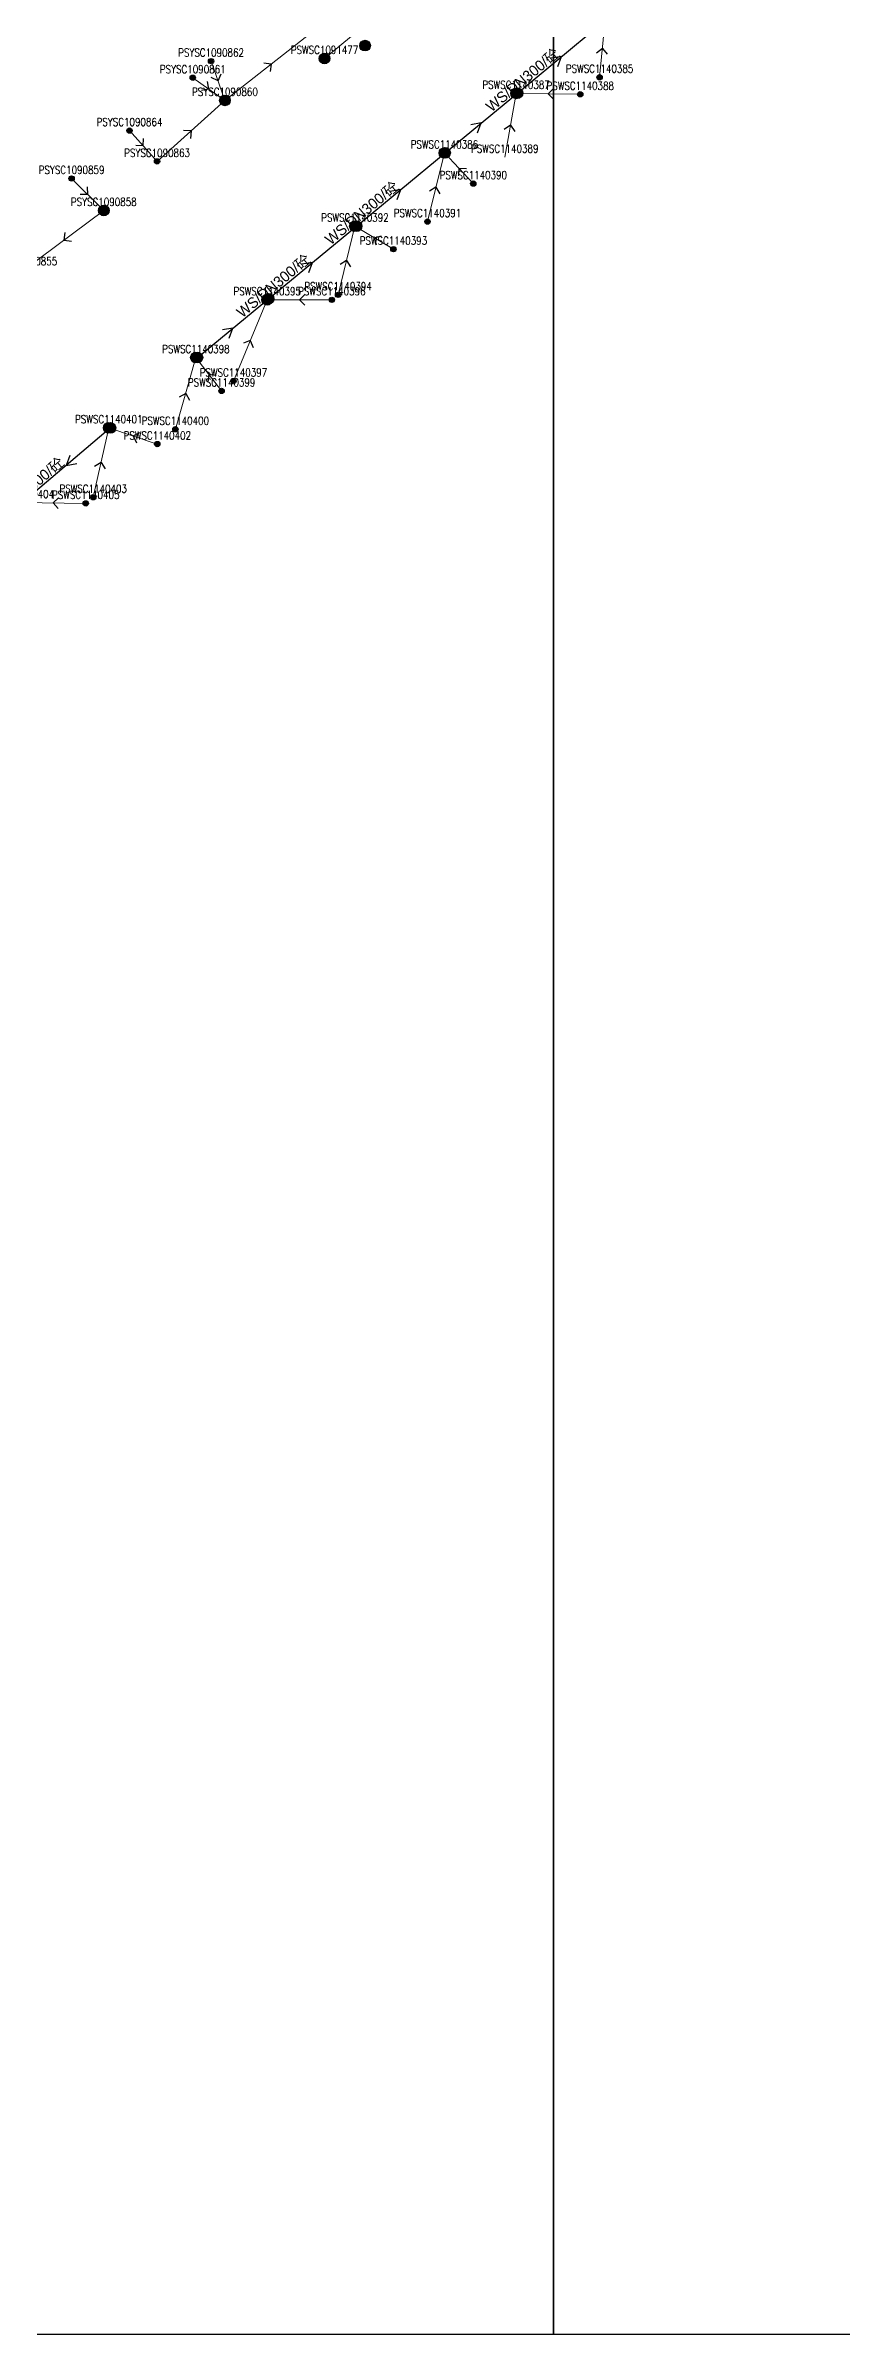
# Model space of a CAD drawing. Extents: x 3276 to 4026, y 1643 to 2176.
# Drawn here: x 3728.1 to 3802.7, y 1642.8 to 1857.3 of the extents above; entities that cross this region are included whole.
import ezdxf
from ezdxf.enums import TextEntityAlignment as Align

# ---------------------------------------------------------------- set-up
doc = ezdxf.new("R2010")
doc.units = 0
doc.linetypes.add('PDashed1', pattern=[3, 1, -1, 1])
doc.linetypes.add('PLine1', pattern=[200, 100, 100])
doc.layers.get('0').update_dxf_attribs({"linetype": 'CONTINUOUS'})
for name, color, linetype, true_color in [('WSANNEXE2', 7, 'CONTINUOUS', 0x7f0000), ('WSLINE', 7, 'CONTINUOUS', 0x7f0000), ('WSPOINT', 7, 'CONTINUOUS', 0x7f0000), ('WSPTEXT', 7, 'CONTINUOUS', 0x7f0000), ('YSANNEXE2', 7, 'CONTINUOUS', 0x7f0000), ('YSLINE', 7, 'CONTINUOUS', 0x7f0000), ('YSPOINT', 7, 'CONTINUOUS', 0x7f0000), ('YSPTEXT', 7, 'CONTINUOUS', 0x7f0000)]:
    doc.layers.add(name, color=color, linetype=linetype, true_color=true_color)
doc.layers.add('市政管线', color=3, linetype='CONTINUOUS')
doc.layers.add('接图表', color=7, linetype='CONTINUOUS')
doc.styles.add('FZXDX', font='', dxfattribs={"width": 0.8})
doc.styles.add('pltxt', font='romans.shx', dxfattribs={"width": 0.8, "height": 0.75, "bigfont": 'hztxt.shx'})
doc.styles.get('FZXDX').set_extended_font_data('FZXiDengXian-Z06S')

# ---------------------------------------------------------------- blocks, each defined once
blk = doc.blocks.new('4301')
blk.add_hatch(color=255).paths.add_polyline_path([(-0.5, 0, 1), (0.5, 0, 1)])
for p, q in [((-0.5, 0), (0.5, 0)), ((0, 0.5), (0, -0.5))]:
    blk.add_line(p, q)
blk.add_circle((0, 0), 0.5)
blk = doc.blocks.new('4323')
blk.add_hatch(color=256).paths.add_polyline_path([(-0.25, 0, 1), (0.25, 0, 1)])
blk.add_circle((0, 0), 0.25)
blk = doc.blocks.new('4411')
blk.add_hatch(color=255).paths.add_polyline_path([(0.25, 0, 1), (-0.25, 0, 1)])
blk.add_circle((0, 0), 0.25)
blk = doc.blocks.new('4414')
blk.add_hatch(color=255).paths.add_polyline_path([(0.25, 0, 1), (-0.25, 0, 1)])
blk.add_circle((0, 0), 0.25)
blk = doc.blocks.new('lx')
for q in [(-0.5, 0.5), (-0.5, -0.5)]:
    blk.add_line((0, 0), q)
blk = doc.blocks.new('4305')
blk.add_hatch(color=255).paths.add_polyline_path([(-0.5, 0, 1), (0.5, 0, 1)])
for p, q in [((-0.5, 0), (0.5, 0)), ((0, 0.5), (0, -0.5))]:
    blk.add_line(p, q)
blk.add_circle((0, 0), 0.5)
blk = doc.blocks.new('PSD')
for p, q in [((0, 0), (-0.866, 0.5)), ((-0.866, -0.5), (0, 0))]:
    blk.add_line(p, q)

msp = doc.modelspace()

# ---------------------------------------------------------------- linework, layer by layer
at = {"layer": 'WSLINE', "linetype": 'PLine1', "lineweight": 20, "ltscale": 0.5}
for p, q in [((3754.29, 1856.16, 1888.83), (3775.02, 1873.3, 1888.8)), ((3780.08, 1854.4, 1890.34), (3780.6, 1859.8, 1890.11)), ((3771.19, 1846.9, 1890.45), (3772.25, 1852.89, 1890.15)), ((3778.27, 1852.8, 1890.45), (3772.25, 1852.89, 1890.15)), ((3763.94, 1840.87, 1890.4), (3765.53, 1847.3, 1890.21)), ((3768.24, 1844.43, 1890.35), (3765.53, 1847.3, 1890.13)), ((3755.56, 1834, 1890.19), (3757.14, 1840.44, 1889.95)), ((3760.75, 1838.28, 1890.19), (3757.14, 1840.44, 1890.01)), ((3745.75, 1825.92, 1890.22), (3748.91, 1833.54, 1889.92)), ((3754.97, 1833.53, 1890.19), (3748.91, 1833.54, 1889.97)), ((3740.3, 1821.4, 1890.39), (3742.23, 1828.12, 1890.21)), ((3744.64, 1824.99, 1890.21), (3742.23, 1828.12, 1889.99)), ((3732.6, 1815.03, 1890.36), (3734.06, 1821.54, 1890.16)), ((3738.61, 1820.01, 1890.15), (3734.06, 1821.54, 1889.99)), ((3731.9, 1814.45, 1890.25), (3725.77, 1814.53, 1890.08))]:
    msp.add_line(p, q, dxfattribs=at)
at = {"layer": 'YSLINE', "linetype": 'PLine1', "lineweight": 20, "ltscale": 0.5}
for p, q in [((3744.95, 1852.23, 1891.27), (3753.63, 1859.03, 1891.26)), ((3743.65, 1855.91, 1891.82), (3744.95, 1852.23, 1891.24)), ((3741.93, 1854.35, 1891.82), (3744.95, 1852.23, 1891.22)), ((3738.59, 1846.51, 1891.71), (3744.95, 1852.23, 1891.28)), ((3736, 1849.4, 1891.83), (3738.59, 1846.51, 1891.64)), ((3730.57, 1844.91, 1891.68), (3733.59, 1841.91, 1891.36)), ((3733.59, 1841.91, 1891.36), (3726.14, 1836.35, 1891.37))]:
    msp.add_line(p, q, dxfattribs=at)
at = {"layer": '市政管线', "linetype": 'PLine1'}
for p, q in [((3772.38, 1852.91), (3780.66, 1859.78)), ((3765.59, 1847.31), (3772.38, 1852.91)), ((3757.3, 1840.44), (3765.59, 1847.31)), ((3749.03, 1833.64), (3757.3, 1840.44)), ((3742.37, 1828.12), (3749.03, 1833.64)), ((3734.21, 1821.52), (3725.94, 1814.51))]:
    msp.add_line(p, q, dxfattribs=at)
at = {"layer": '接图表'}
for points in [[(3525.77, 1642.82), (3775.77, 1642.82), (3775.77, 1892.82), (3525.77, 1892.82)], [(3775.77, 1642.82), (4025.77, 1642.82), (4025.77, 1892.82), (3775.77, 1892.82)]]:
    msp.add_lwpolyline(points, close=True, dxfattribs=at)

# ---------------------------------------------------------------- block references
at = {"layer": 'WSANNEXE2', "linetype": 'PLine1'}
for p, rotation in [((3780.34, 1857.1, 1890.34), 84.53231734891004), ((3775.26, 1852.84, 1890.45), 179.1566783504678), ((3771.72, 1849.9, 1890.45), 79.94055627526551), ((3766.88, 1845.87, 1890.35), 133.369146935755), ((3764.73, 1844.09, 1890.4), 76.14349021818592), ((3758.95, 1839.36, 1890.19), 149.1219953221957), ((3756.35, 1837.22, 1890.19), 76.18495351115926), ((3751.94, 1833.53, 1890.19), 179.8525964310219), ((3747.33, 1829.73, 1890.22), 67.49347434908758), ((3743.44, 1826.55, 1890.21), 127.6973858420993), ((3741.27, 1824.76, 1890.39), 73.97555582173037), ((3736.34, 1820.77, 1890.15), 161.4185612248101), ((3733.33, 1818.29, 1890.36), 77.32971103586974), ((3728.83, 1814.49, 1890.25), 179.3222560331759)]:
    msp.add_blockref('lx', p, dxfattribs=dict(at, rotation=rotation))
at = {"layer": 'WSPOINT', "linetype": 'PLine1'}
for name, p in [('4301', (3754.29, 1856.16, 1891.85)), ('4414', (3780.08, 1854.4, 1890.99)), ('4301', (3772.25, 1852.89, 1891.1)), ('4414', (3778.27, 1852.8, 1891)), ('4301', (3765.53, 1847.3, 1891.08)), ('4414', (3768.24, 1844.43, 1891)), ('4301', (3757.14, 1840.44, 1891.1)), ('4414', (3763.94, 1840.87, 1890.95)), ('4414', (3760.75, 1838.28, 1890.94)), ('4414', (3755.56, 1834, 1890.94)), ('4301', (3748.91, 1833.54, 1891.02)), ('4414', (3754.97, 1833.53, 1890.94)), ('4301', (3742.23, 1828.12, 1891.01)), ('4414', (3745.75, 1825.92, 1890.97)), ('4414', (3744.64, 1824.99, 1890.96)), ('4301', (3734.06, 1821.54, 1891.09)), ('4414', (3740.3, 1821.4, 1890.94)), ('4414', (3738.61, 1820.01, 1890.9)), ('4414', (3732.6, 1815.03, 1890.91)), ('4414', (3731.9, 1814.45, 1890.9))]:
    msp.add_blockref(name, p, dxfattribs=at)
at = {"layer": 'YSANNEXE2', "linetype": 'PLine1'}
for p, rotation in [((3749.29, 1855.63, 1891.27), 38.0751091341194), ((3743.44, 1853.29, 1891.82), 325.0013501472959), ((3744.3, 1854.07, 1891.82), 289.5575358928644), ((3741.77, 1849.37, 1891.71), 41.98532735322088), ((3737.29, 1847.96, 1891.83), 311.9137182840298), ((3732.08, 1843.41, 1891.68), 315.1565475153193), ((3729.86, 1839.13, 1891.36), 216.7390510578961)]:
    msp.add_blockref('lx', p, dxfattribs=dict(at, rotation=rotation))
at = {"layer": 'YSPOINT', "linetype": 'PLine1'}
for name, p in [('4301', (3758.09, 1857.36, 1891.77)), ('4323', (3743.65, 1855.91, 1892.21)), ('4323', (3741.93, 1854.35, 1892.21)), ('4301', (3744.95, 1852.23, 1891.85)), ('4323', (3736, 1849.4, 1892.19)), ('4323', (3730.57, 1844.91, 1892.23)), ('4411', (3738.59, 1846.51, 1892.11)), ('4301', (3733.59, 1841.91, 1892.08))]:
    msp.add_blockref(name, p, dxfattribs=at)
at = {"layer": '市政管线', "color": 3, "linetype": 'PDashed1'}
for p, rotation in [((3776.52, 1856.35), 39.66444205373413), ((3768.99, 1850.11), 39.57973914450987), ((3761.44, 1843.87), 39.60531799117762), ((3753.16, 1837.04), 39.44838978451581), ((3745.7, 1830.88), 39.65727946552746), ((3730.07, 1818.01), 220.2698834757893)]:
    msp.add_blockref('PSD', p, dxfattribs=dict(at, rotation=rotation))
at = {"layer": '市政管线', "linetype": 'PLine1'}
for p in [(3772.38, 1852.91), (3765.59, 1847.31), (3757.3, 1840.44), (3749.03, 1833.64), (3742.37, 1828.12), (3734.21, 1821.52)]:
    msp.add_blockref('4305', p, dxfattribs=at)

# ---------------------------------------------------------------- texts
at = {"layer": 'WSPTEXT', "linetype": 'PLine1', "style": 'pltxt', "width": 0.8}
for s, p in [('PSWSC1091477', (3754.29, 1856.96, 1891.85)), ('PSWSC1140387', (3772.25, 1853.69, 1891.1)), ('PSWSC1140388', (3778.27, 1853.6, 1891)), ('PSWSC1140385', (3780.08, 1855.2, 1890.99)), ('PSWSC1140386', (3765.53, 1848.1, 1891.08)), ('PSWSC1140389', (3771.19, 1847.7, 1891)), ('PSWSC1140390', (3768.24, 1845.23, 1891)), ('PSWSC1140392', (3757.14, 1841.24, 1891.1)), ('PSWSC1140391', (3763.94, 1841.67, 1890.95)), ('PSWSC1140393', (3760.75, 1839.08, 1890.94)), ('PSWSC1140395', (3748.91, 1834.34, 1891.02)), ('PSWSC1140396', (3754.97, 1834.33, 1890.94)), ('PSWSC1140394', (3755.56, 1834.8, 1890.94)), ('PSWSC1140398', (3742.23, 1828.92, 1891.01)), ('PSWSC1140399', (3744.64, 1825.79, 1890.96)), ('PSWSC1140397', (3745.75, 1826.72, 1890.97)), ('PSWSC1140401', (3734.06, 1822.34, 1891.09)), ('PSWSC1140400', (3740.3, 1822.2, 1890.94)), ('PSWSC1140402', (3738.61, 1820.81, 1890.9)), ('PSWSC1140404', (3725.77, 1815.33, 1891.03)), ('PSWSC1140405', (3731.9, 1815.25, 1890.9)), ('PSWSC1140403', (3732.6, 1815.83, 1890.91))]:
    msp.add_text(s, height=0.75, dxfattribs=at).set_placement(p, align=Align.MIDDLE_CENTER)
at = {"layer": 'YSPTEXT', "linetype": 'PLine1', "style": 'pltxt', "width": 0.8}
for s, p in [('PSYSC1090862', (3743.65, 1856.71, 1892.21)), ('PSYSC1090861', (3741.93, 1855.15, 1892.21)), ('PSYSC1090860', (3744.95, 1853.03, 1891.85)), ('PSYSC1090864', (3736, 1850.2, 1892.19)), ('PSYSC1090863', (3738.59, 1847.31, 1892.11)), ('PSYSC1090859', (3730.57, 1845.71, 1892.23)), ('PSYSC1090858', (3733.59, 1842.71, 1892.08)), ('PSYSC1090855', (3726.14, 1837.15, 1891.9))]:
    msp.add_text(s, height=0.75, dxfattribs=at).set_placement(p, align=Align.MIDDLE_CENTER)
at = {"layer": '市政管线', "linetype": 'PLine1', "style": 'FZXDX'}
for rotation, p in [(39.6659, (3776.62, 1856.23)), (39.6086, (3761.54, 1843.76)), (39.4539, (3753.26, 1836.92)), (40.2732, (3730.17, 1817.9))]:
    msp.add_text('WS/DN300/砼', height=1, rotation=rotation, dxfattribs=at).set_placement(p, align=Align.BOTTOM_RIGHT)

doc.saveas('drawing.dxf')
